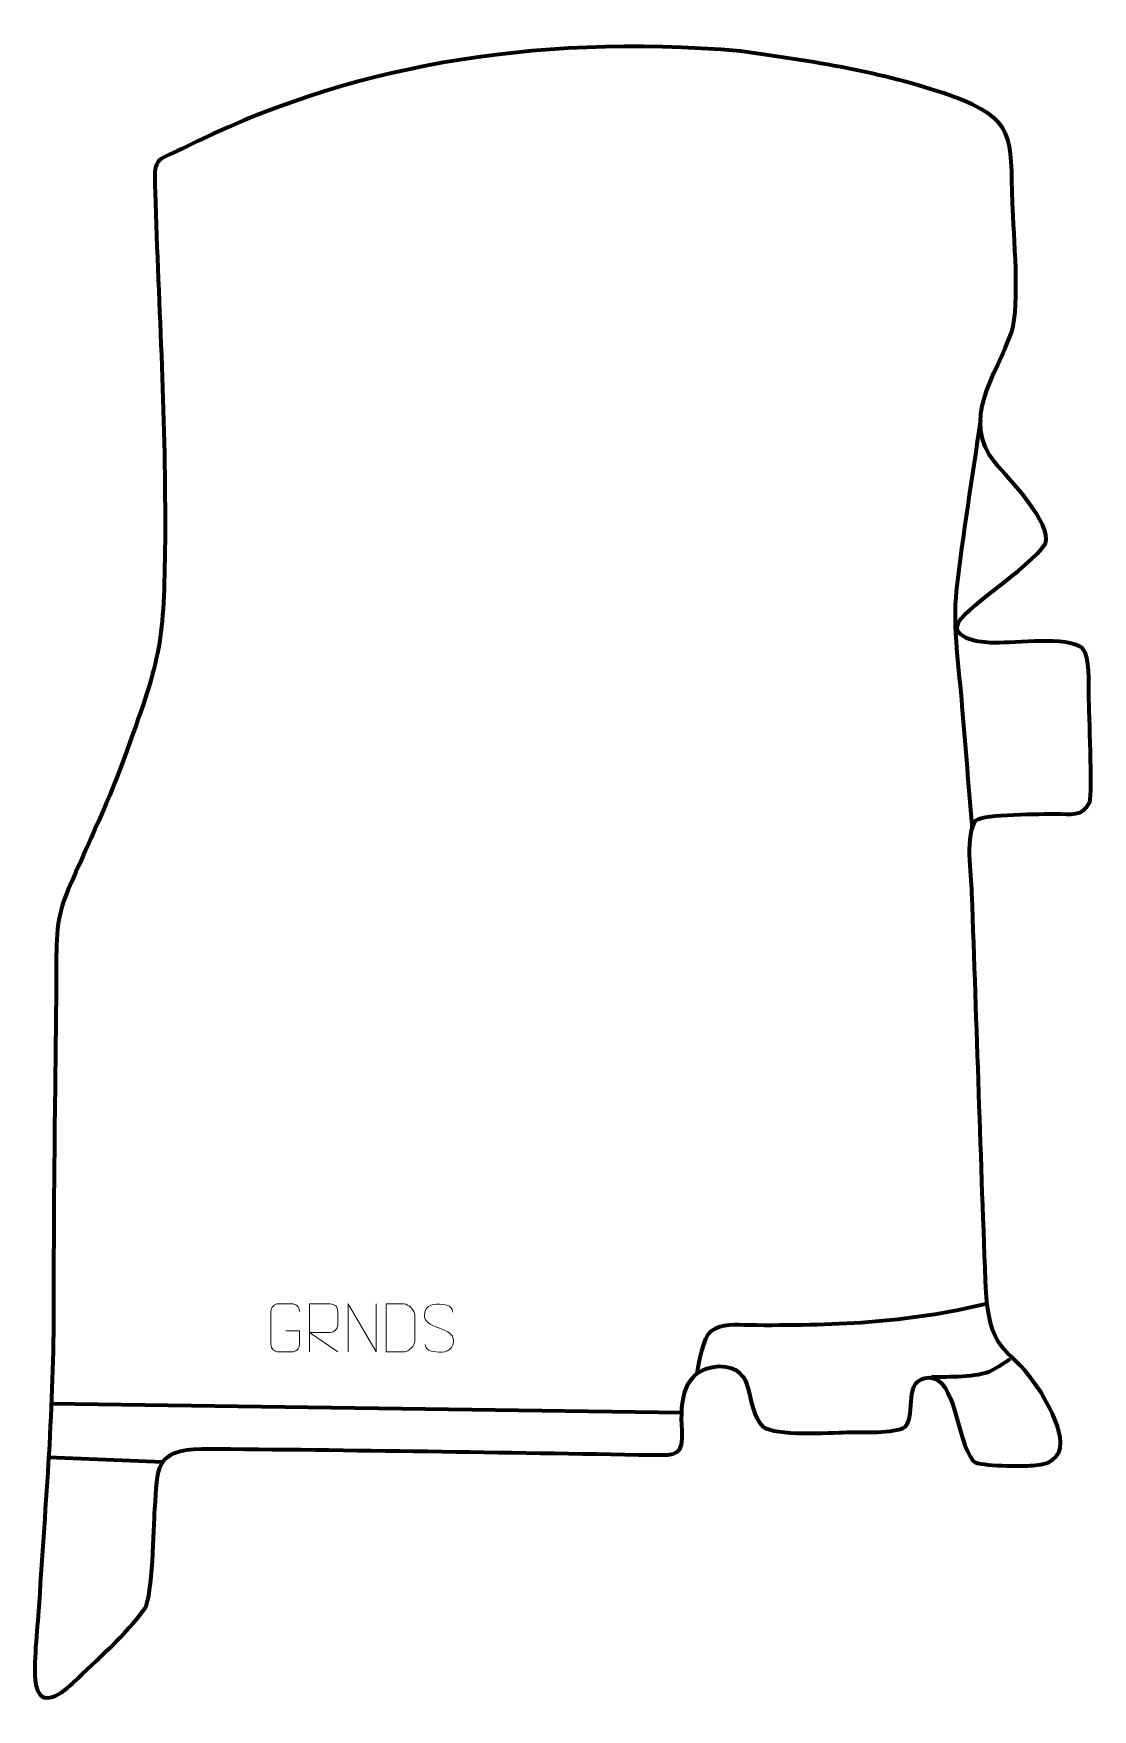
# Model space of a CAD drawing. Header units: millimetres. Extents: x 1048 to 1598, y 37 to 909.
import ezdxf

# ---------------------------------------------------------------- set-up
doc = ezdxf.new("R2010")
doc.units = ezdxf.units.MM
doc.header["$MEASUREMENT"] = 0
doc.layers.add('layer 1', color=7, linetype='Continuous', plot=False)
doc.layers.add('layer 2', color=7, linetype='Continuous')
doc.layers.add('layer 3', color=7, linetype='Continuous')

msp = doc.modelspace()

# ---------------------------------------------------------------- linework, layer by layer
at = {"layer": 'layer 1', "color": 250, "lineweight": 9}
for points, knots in [([(1178.8572, 234.0237), (1178.8572, 234.0237), (1186.0253, 234.0237), (1186.0253, 234.0237), (1186.0253, 234.0237), (1186.0253, 234.0237), (1186.0253, 226.8556), (1186.0253, 226.8556), (1186.0253, 226.8556), (1185.8856, 224.5322), (1184.2084, 223.0526), (1182.0606, 223.0418), (1182.0606, 223.0418), (1179.7288, 223.0422), (1177.3968, 223.0422), (1175.0653, 223.0418), (1175.0653, 223.0418), (1173.1404, 222.9364), (1171.1682, 224.8209), (1171.1794, 226.8382), (1171.1794, 226.8382), (1171.1798, 232.6083), (1171.1798, 238.378), (1171.1794, 244.1473), (1171.1794, 244.1473), (1171.1836, 246.2854), (1172.9304, 248.0046), (1175.0827, 247.9912), (1175.0827, 247.9912), (1177.4084, 247.9912), (1179.7345, 247.9912), (1182.0606, 247.9912), (1182.0606, 247.9912), (1184.0073, 248.0266), (1185.9987, 246.5351), (1186.0253, 244.0974)], [0, 0, 0, 0, 0.1, 0.1, 0.1, 0.1, 0.2, 0.2, 0.2, 0.2, 0.3, 0.3, 0.3, 0.3, 0.4, 0.4, 0.4, 0.4, 0.5, 0.5, 0.5, 0.5, 0.6, 0.6, 0.6, 0.6, 0.7, 0.7, 0.7, 0.7, 0.8, 0.8, 0.8, 0.8, 1, 1, 1, 1]), ([(1191.2702, 223.038), (1191.2702, 223.038), (1191.2702, 247.9915), (1191.2702, 247.9915), (1191.2702, 247.9915), (1194.865, 247.9915), (1198.4605, 247.9915), (1202.0557, 247.9915), (1202.0557, 247.9915), (1204.381, 247.9538), (1205.9383, 246.4638), (1205.9342, 244.0974), (1205.9342, 244.0974), (1205.9338, 242.0619), (1205.9338, 239.0025), (1205.9342, 236.9665), (1205.9342, 236.9665), (1205.9277, 235.091), (1204.1154, 233.1492), (1202.1059, 233.1301), (1202.1059, 233.1301), (1202.1059, 233.1301), (1191.2702, 233.1301), (1191.2702, 233.1301), (1191.2702, 233.1301), (1191.2702, 233.1301), (1205.9249, 223.038), (1205.9249, 223.038)], [0, 0, 0, 0, 0.125, 0.125, 0.125, 0.125, 0.25, 0.25, 0.25, 0.25, 0.375, 0.375, 0.375, 0.375, 0.5, 0.5, 0.5, 0.5, 0.625, 0.625, 0.625, 0.625, 0.75, 0.75, 0.75, 0.75, 1, 1, 1, 1]), ([(1211.2749, 223.038), (1211.2749, 223.038), (1211.2749, 247.9915), (1211.2749, 247.9915), (1211.2749, 247.9915), (1211.2749, 247.9915), (1225.9297, 223.038), (1225.9297, 223.038), (1225.9297, 223.038), (1225.9297, 223.038), (1225.9297, 247.9915), (1225.9297, 247.9915)], [0, 0, 0, 0, 0.25, 0.25, 0.25, 0.25, 0.5, 0.5, 0.5, 0.5, 1, 1, 1, 1]), ([(1231.21, 223.0661), (1233.5418, 223.0665), (1238.492, 223.0425), (1240.8235, 223.0422), (1240.8235, 223.0422), (1242.7485, 222.9368), (1246.0671, 226.4784), (1246.0559, 228.4957), (1246.0559, 228.4957), (1246.0555, 234.2658), (1246.0555, 236.4355), (1246.0559, 242.2048), (1246.0559, 242.2048), (1246.0516, 244.3429), (1242.6771, 248.003), (1240.5247, 247.9895), (1240.5247, 247.9895), (1238.199, 247.9895), (1233.4747, 247.9895), (1231.1486, 247.9895), (1231.1486, 247.9895), (1231.149, 242.2426), (1231.2103, 228.8134), (1231.21, 223.0661)], [0, 0, 0, 0, 0.14285714, 0.14285714, 0.14285714, 0.14285714, 0.28571429, 0.28571429, 0.28571429, 0.28571429, 0.42857143, 0.42857143, 0.42857143, 0.42857143, 0.57142857, 0.57142857, 0.57142857, 0.57142857, 0.71428571, 0.71428571, 0.71428571, 0.71428571, 1, 1, 1, 1]), ([(1258.6023, 235.5148), (1254.354, 236.9852), (1249.4459, 238.781), (1251.451, 244.3013), (1251.451, 244.3013), (1252.9545, 248.4412), (1258.1681, 248.0527), (1261.7717, 247.4516), (1261.7717, 247.4516), (1264.6323, 246.9744), (1265.497, 245.7612), (1265.8076, 243.6771)], [0, 0, 0, 0, 0.25, 0.25, 0.25, 0.25, 0.5, 0.5, 0.5, 0.5, 1, 1, 1, 1]), ([(1258.6023, 235.5147), (1262.6209, 233.868), (1267.6504, 231.9797), (1265.8164, 226.6194), (1265.8164, 226.6194), (1264.3566, 222.353), (1259.4458, 222.6097), (1255.7197, 223.1644), (1255.7197, 223.1644), (1252.9697, 223.5742), (1251.7488, 224.7877), (1251.3708, 226.8999)], [0, 0, 0, 0, 0.25, 0.25, 0.25, 0.25, 0.5, 0.5, 0.5, 0.5, 1, 1, 1, 1])]:
    msp.add_open_spline(points, degree=3, knots=knots, dxfattribs=at)
at = {"layer": 'layer 2', "color": 142, "lineweight": 158}
for points, knots in [([(1540.1877, 707.445), (1535.9711, 678.0401), (1530.949, 648.0736), (1527.6622, 618.6154), (1527.6622, 618.6154), (1525.5844, 599.9934), (1529.0725, 577.7001), (1530.6178, 558.7147), (1530.6178, 558.7147), (1532.3487, 537.45), (1534.1004, 516.1871), (1535.8475, 494.9237)], [0, 0, 0, 0, 0.25, 0.25, 0.25, 0.25, 0.5, 0.5, 0.5, 0.5, 1, 1, 1, 1]), ([(1392.8052, 211.665), (1393.852, 216.6191), (1396.1057, 230.973), (1399.9645, 233.7624), (1399.9645, 233.7624), (1406.2208, 238.285), (1412.4843, 237.1029), (1419.8016, 237.0424), (1419.8016, 237.0424), (1462.9351, 236.6857), (1501.4448, 237.9802), (1543.6726, 248.2153)], [0, 0, 0, 0, 0.25, 0.25, 0.25, 0.25, 0.5, 0.5, 0.5, 0.5, 1, 1, 1, 1]), ([(1514.7821, 210.0392), (1523.0648, 210.1889), (1538.8832, 209.7234), (1545.948, 213.3565), (1545.948, 213.3565), (1549.2333, 215.046), (1552.6518, 217.4208), (1555.7721, 219.4507)], [0, 0, 0, 0, 0.33333333, 0.33333333, 0.33333333, 0.33333333, 1, 1, 1, 1])]:
    msp.add_open_spline(points, degree=3, knots=knots, dxfattribs=at)
for points in [[(1057.0023, 196.2456), (1057.0023, 196.2456), (1384.8463, 191.4336), (1384.8463, 191.4336)], [(1114.8999, 165.6234), (1114.8999, 165.6234), (1055.5455, 168.1195), (1055.5455, 168.1195)]]:
    msp.add_open_spline(points, degree=3, dxfattribs=at)
at = {"layer": 'layer 3', "color": 242, "lineweight": 158}
msp.add_open_spline([(1415.4146, 899.343), (1453.8737, 893.9098), (1488.0179, 888.9331), (1524.5319, 876.3079), (1524.5319, 876.3079), (1559.1504, 863.8483), (1555.8856, 854.5344), (1556.8649, 820.3743), (1556.8649, 820.3743), (1557.4527, 803.7128), (1560.9019, 767.9113), (1556.5, 753.4241), (1556.5, 753.4241), (1548.4294, 730.8395), (1529.559, 707.6637), (1547.966, 685.1149), (1547.966, 685.1149), (1554.6203, 677.2236), (1577.7625, 653.7965), (1574.0148, 643.3427), (1574.0148, 643.3427), (1565.7038, 629.9373), (1529.6209, 608.9816), (1528.2039, 600.6353), (1528.2039, 600.6353), (1526.8815, 592.8456), (1542.9043, 591.6903), (1547.7706, 591.6726), (1547.7706, 591.6726), (1558.7186, 591.6327), (1585.0766, 595.1815), (1593.2433, 588.9269), (1593.2433, 588.9269), (1597.5783, 583.7617), (1596.3751, 571.095), (1596.5417, 564.2702), (1596.5417, 564.2702), (1596.7621, 555.2978), (1598.4913, 514.371), (1597.0625, 508.8652), (1597.0625, 508.8652), (1593.4237, 501.0621), (1586.8818, 502.8354), (1579.3099, 502.7614), (1579.3099, 502.7614), (1572.4671, 502.6942), (1542.0202, 502.7633), (1538.0036, 499.452), (1538.0036, 499.452), (1532.2427, 492.1441), (1535.3934, 471.4858), (1535.7613, 461.7049), (1535.7613, 461.7049), (1538.3556, 392.3316), (1540.4002, 322.8713), (1543.1279, 253.5251), (1543.1279, 253.5251), (1546.1062, 218.7821), (1555.4529, 227.7973), (1571.7212, 201.826), (1571.7212, 201.826), (1579.0312, 189.5095), (1592.2531, 165.1059), (1567.495, 163.941), (1567.495, 163.941), (1561.5717, 163.6624), (1540.6709, 163.2711), (1536.4482, 166.175), (1536.4482, 166.175), (1527.3048, 177.8516), (1527.7093, 209.2509), (1513.4708, 209.6824), (1513.4708, 209.6824), (1499.3598, 209.0755), (1507.2282, 191.0559), (1501.0932, 184.0467), (1501.0932, 184.0467), (1495.2676, 180.3662), (1478.4512, 181.3595), (1470.7621, 181.2231), (1470.7621, 181.2231), (1461.6318, 181.0011), (1433.5987, 179.1036), (1427.0231, 184.164), (1427.0231, 184.164), (1416.5799, 194.7985), (1425.0057, 215.2278), (1404.1483, 215.5436), (1404.1483, 215.5436), (1385.3487, 214.1371), (1384.084, 197.4205), (1385.0224, 182.3123), (1385.0224, 182.3123), (1385.8241, 169.4081), (1382.4103, 169.2423), (1369.936, 169.4512), (1369.936, 169.4512), (1291.8264, 170.7532), (1213.5463, 172.0332), (1135.435, 172.6947), (1135.435, 172.6947), (1110.7465, 171.8767), (1112.319, 163.1272), (1110.8297, 141.2509), (1110.8297, 141.2509), (1110.2006, 131.3583), (1109.6526, 96.4604), (1105.7391, 89.8241), (1105.7391, 89.8241), (1095.5723, 75.7501), (1080.7535, 62.8849), (1068.148, 50.7924), (1068.148, 50.7924), (1060.9091, 43.8482), (1049.9483, 37.0809), (1048.6106, 52.4809), (1048.6106, 52.4809), (1047.7039, 62.9191), (1049.9214, 81.3559), (1050.618, 92.753), (1050.618, 92.753), (1053.9081, 144.931), (1058.2589, 195.1672), (1058.1634, 247.6295), (1058.1634, 247.6295), (1058.0697, 303.8402), (1058.9462, 359.8658), (1059.5567, 416.0559), (1059.5567, 416.0559), (1059.7303, 434.619), (1058.3287, 446.2938), (1065.7408, 463.4594), (1065.7408, 463.4594), (1076.3965, 487.9489), (1087.2762, 510.2424), (1096.2577, 535.6153), (1096.2577, 535.6153), (1114.1207, 584.7734), (1115.5733, 592.3684), (1116.1029, 644.9296), (1116.1029, 644.9296), (1116.537, 705.273), (1112.8637, 765.6818), (1110.9021, 825.9921), (1110.9021, 825.9921), (1110.314, 844.0755), (1110.6885, 842.0176), (1125.063, 848.6028), (1125.063, 848.6028), (1209.7505, 891.1916), (1305.5112, 908.5216), (1415.4146, 899.343)], degree=3, knots=[0, 0, 0, 0, 0.02564103, 0.02564103, 0.02564103, 0.02564103, 0.05128205, 0.05128205, 0.05128205, 0.05128205, 0.07692308, 0.07692308, 0.07692308, 0.07692308, 0.1025641, 0.1025641, 0.1025641, 0.1025641, 0.12820513, 0.12820513, 0.12820513, 0.12820513, 0.15384615, 0.15384615, 0.15384615, 0.15384615, 0.17948718, 0.17948718, 0.17948718, 0.17948718, 0.20512821, 0.20512821, 0.20512821, 0.20512821, 0.23076923, 0.23076923, 0.23076923, 0.23076923, 0.25641026, 0.25641026, 0.25641026, 0.25641026, 0.28205128, 0.28205128, 0.28205128, 0.28205128, 0.30769231, 0.30769231, 0.30769231, 0.30769231, 0.33333333, 0.33333333, 0.33333333, 0.33333333, 0.35897436, 0.35897436, 0.35897436, 0.35897436, 0.38461538, 0.38461538, 0.38461538, 0.38461538, 0.41025641, 0.41025641, 0.41025641, 0.41025641, 0.43589744, 0.43589744, 0.43589744, 0.43589744, 0.46153846, 0.46153846, 0.46153846, 0.46153846, 0.48717949, 0.48717949, 0.48717949, 0.48717949, 0.51282051, 0.51282051, 0.51282051, 0.51282051, 0.53846154, 0.53846154, 0.53846154, 0.53846154, 0.56410256, 0.56410256, 0.56410256, 0.56410256, 0.58974359, 0.58974359, 0.58974359, 0.58974359, 0.61538462, 0.61538462, 0.61538462, 0.61538462, 0.64102564, 0.64102564, 0.64102564, 0.64102564, 0.66666667, 0.66666667, 0.66666667, 0.66666667, 0.69230769, 0.69230769, 0.69230769, 0.69230769, 0.71794872, 0.71794872, 0.71794872, 0.71794872, 0.74358974, 0.74358974, 0.74358974, 0.74358974, 0.76923077, 0.76923077, 0.76923077, 0.76923077, 0.79487179, 0.79487179, 0.79487179, 0.79487179, 0.82051282, 0.82051282, 0.82051282, 0.82051282, 0.84615385, 0.84615385, 0.84615385, 0.84615385, 0.87179487, 0.87179487, 0.87179487, 0.87179487, 0.8974359, 0.8974359, 0.8974359, 0.8974359, 0.92307692, 0.92307692, 0.92307692, 0.92307692, 0.94871795, 0.94871795, 0.94871795, 0.94871795, 1, 1, 1, 1], dxfattribs=at)

doc.saveas('drawing.dxf')
